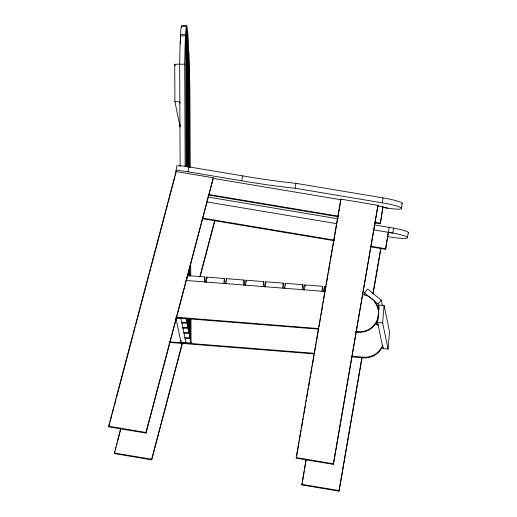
<?xml version="1.0" encoding="UTF-8"?>
<svg xmlns="http://www.w3.org/2000/svg" width="517" height="517" viewBox="0 0 517 517"><rect width="100%" height="100%" fill="white"/><g stroke="black" fill="none" stroke-linecap="round" stroke-linejoin="round"><path stroke-width="0.78" d="M185.157 166.513L184.685 64.198A130.943 3.199 89.6 0 1 185.467 36.539L185.506 35.873L180.478 35.912L180.439 36.578A130.943 3.199 89.6 0 0 179.657 64.237L180.129 166.552M180.595 43.447L180.64 32.998A130.943 3.199 89.6 0 1 181.299 26.554L181.467 26.083L186.495 26.044L187.141 166.39M186.107 166.732L185.668 32.959A130.943 3.199 89.6 0 1 186.327 26.516L186.495 26.044M186.715 280.518L187.012 276.957M204.254 281.907L204.667 276.931L187.135 275.535M206.341 282.069L206.755 277.093L224.294 278.482L225.412 283.865M223.874 283.458L224.294 278.482M225.961 283.626L226.381 278.65L243.914 280.04L245.032 285.416M243.501 285.016L243.914 280.04M245.588 285.177L246.002 280.201L263.541 281.591L264.659 286.974M263.121 286.567L263.541 281.591M265.208 286.735L265.628 281.759L283.161 283.148L284.285 288.531M282.747 288.124L283.161 283.148M284.835 288.292L285.248 283.316L302.788 284.705L303.906 290.082M302.374 289.682L302.788 284.705M304.461 289.843L304.875 284.867L322.408 286.256L323.532 291.64M321.994 291.233L322.408 286.256M324.081 291.401L324.495 286.424L326.091 286.554M377.61 322.492L379.064 305.069L384.073 305.469L389.514 331.604L388.06 349.02L383.052 348.626L377.61 322.492L382.619 322.886L388.06 349.02M382.619 322.886L384.073 305.469M383.052 348.626L383.181 347.043M188.899 166.881A11.115 1.28 9.8 0 0 176.827 166.325L175.98 171.25A11.115 1.28 9.8 0 1 188.046 171.799L188.899 166.881L242.576 175.864A109.055 12.537 9.8 0 0 295.944 183.328L383.084 197.914A18.858 2.165 9.8 0 1 402.142 203.297A16.699 1.919 9.8 0 1 402.2 203.911M188.046 171.799L241.73 180.788L242.576 175.864M241.73 180.788A109.055 12.537 9.8 0 0 295.091 188.253L295.944 183.328M296.17 457.577L340.813 199.129L377.979 205.346L333.459 464.408L296.299 458.185L296.17 457.577L333.336 463.801L333.459 464.408M296.713 455.8L299.046 442.281M299.324 440.691L301.107 430.351M301.379 428.761L303.169 418.427M303.44 416.831L303.718 415.241M303.99 413.652L305.224 406.498M305.502 404.908L305.773 403.318M306.051 401.722L306.329 400.132M306.6 398.542L307.835 391.388M308.113 389.799L308.384 388.209M308.662 386.613L309.896 379.459M310.174 377.869L310.446 376.279M310.723 374.689L311.958 367.529M312.229 365.939L314.019 355.599M314.291 354.009L316.081 343.676M316.352 342.08L318.685 328.566L176.355 317.264M318.963 326.97L320.747 316.637M321.025 315.047L322.808 304.707M323.086 303.117L323.358 301.527M323.636 299.938L324.87 292.777M325.141 291.187L325.419 289.598M325.691 288.008L325.969 286.418M326.24 284.828L327.481 277.668M327.752 276.078L328.03 274.488M328.301 272.898L329.542 265.738M329.814 264.148L330.092 262.558M330.363 260.969L331.597 253.815M331.875 252.218L333.659 241.885M333.937 240.295L338.331 214.846M338.603 213.256L340.393 202.916M340.664 201.326L340.813 199.129M362.107 357.551L339.029 491.15L301.863 484.933L305.999 459.671M301.863 484.933L302.141 483.337M302.413 481.747L304.203 471.414M304.474 469.824L306.258 459.484M333.336 463.801L377.979 205.346M402.142 203.297L401.289 208.222A18.858 2.165 9.8 0 0 382.237 202.832L383.084 197.914M380.279 223.79L382.987 206.774L380.279 223.79L374.715 222.859M339.029 491.15L361.842 357.738M372.828 294.121L380.661 248.793M373.093 293.934L380.926 248.606M374.831 224.985L394.219 228.236A16.699 1.919 9.8 0 1 408.281 232.779L407.428 237.704A16.699 1.919 9.8 0 0 393.366 233.154L388.299 232.301L385.592 249.317L389.152 227.377M393.599 228.126L392.752 233.044L373.184 229.774M108.628 426.241L176.038 171.554L213.347 177.796L146.059 433.091L108.751 426.848L108.628 426.241L145.93 432.483L146.059 433.091M108.958 426.066L109.785 422.951M110.199 421.394L111.846 415.164M112.26 413.606L113.908 407.377M114.322 405.819L115.97 399.589M116.383 398.032L133.082 334.938M133.489 333.381L135.144 327.151M135.551 325.594L144.437 292.034M144.831 290.548L148.541 276.524M148.954 274.966L150.602 268.737M151.016 267.179L165.653 211.88M166.067 210.322L167.715 204.092M168.128 202.535L174.946 176.782M175.341 175.276L175.961 172.93M182.546 343.004L151.623 459.833L114.322 453.59L120.791 428.057M114.322 453.59L114.942 451.257M115.349 449.7L115.97 447.36M116.383 445.803L117.004 443.463M117.411 441.906L120.713 429.446M145.93 432.483L213.347 177.796M151.623 459.833L182.217 343.178M199.743 276.976L214.788 220.119M200.073 276.802L214.917 220.727M364.976 295.188L364.498 292.88L367.71 289.035L381.242 300.164L382.36 305.547M379.148 309.392L378.03 304.009L381.242 300.164M181.551 27.498L181.545 25.889L186.805 25.921L187.542 30.522L188.175 167.54M180.549 34.581L185.577 34.542M180.09 124.261L180.097 126.652L174.908 101.72L174.733 64.276L184.685 64.198M174.908 101.72L179.832 101.681L180.155 103.238M175.909 318.039L180.827 318L186.017 342.939M181.803 322.679L186.831 322.64L185.855 317.961M181.881 323.067L186.908 323.028L187.884 327.707L182.856 327.739M182.94 328.133L187.962 328.095L188.938 332.767L183.91 332.806M183.994 333.2L189.022 333.161L189.991 337.834L184.963 337.872M185.047 338.267L190.075 338.228L191.044 342.9L181.099 342.978L176.071 318.821M186.062 280.466L325.083 291.478M355.715 331.475L358.126 331.668A18.858 18.715 -11.8 0 0 378.412 315.105A18.858 18.715 -11.8 0 0 362.469 294.483M175.677 317.806L318.84 329.155M355.845 332.088L358.255 332.276A18.858 18.715 -11.8 0 0 378.095 318.123M169.602 341.834L314.381 353.311M352.18 356.303L363.445 357.195A18.858 18.715 -11.8 0 0 382.528 345.375M169.731 342.441L314.504 353.919M351.502 356.853L363.567 357.803A18.858 18.715 -11.8 0 0 382.871 345.414M295.091 188.253L382.237 202.832M213.553 178.417L340.826 199.717M377.416 205.844L383.058 206.787M387.563 208.125L383.11 207.382L388.177 208.222A16.699 1.919 9.8 0 0 401.289 208.222M209.249 194.579L338.021 216.132M375.271 222.368L380.221 223.195M208.577 195.058L338.15 216.739M207.789 197.029L338.241 218.859M206.936 201.947L336.593 223.648M387.737 236.605L389.32 236.87A18.858 2.165 9.8 0 0 407.428 237.704M202.638 218.116L334.589 240.198M371.154 246.318L385.469 248.709M202.767 218.723L333.924 240.67M371.284 246.926L385.663 249.33M114.192 452.982L151.5 459.225M301.741 484.326L338.9 490.543M364.498 292.88L378.03 304.009M375.471 323.571L377.32 325.09M358.126 331.668L358.255 332.276M363.445 357.195L363.567 357.803M324.495 286.424L324.818 287.963M304.875 284.867L305.192 286.405M285.248 283.316L285.571 284.854M265.628 281.759L265.945 283.297M246.002 280.201L246.325 281.739M226.381 278.65L226.698 280.188M174.733 64.276L175.063 65.833M206.755 277.093L207.078 278.631M204.667 276.931L205.785 282.308M176.038 171.554L176.168 172.161M138.55 314.265L138.679 314.872M190.237 167.282L189.875 89.137A130.943 3.199 89.6 0 0 188.795 52.521L188.75 51.461L189.287 166.972M190.676 263.147L190.741 276.033M190.935 318.731L191.044 342.9M189.745 267.14L189.784 276.026M189.985 318.84L190.075 338.228M189.203 166.997L188.556 46.827A130.943 3.199 89.6 0 0 187.807 33.637L187.626 31.498L188.253 167.004M189.668 266.921L189.707 275.787M189.901 318.498L189.991 337.834M188.731 270.249L188.757 275.891M188.951 318.64L189.022 333.161M188.653 270.708L188.673 275.542M188.873 319.067L188.938 332.767M186.572 25.85L187.219 166.901M187.923 318.42L187.962 328.095M187.639 274.469L187.645 276.084M187.845 318.834L187.884 327.707M186.889 318.194L186.908 323.028M180.478 35.912L180.517 43.99M181.086 340.587L181.099 342.978M408.281 232.779A18.858 2.165 9.8 0 1 408.184 233.051M374.586 301.947A18.858 18.715 -11.8 0 1 378.244 309.625M376.24 323.474A18.858 18.715 -11.8 0 1 378.56 325.49"/></g></svg>
